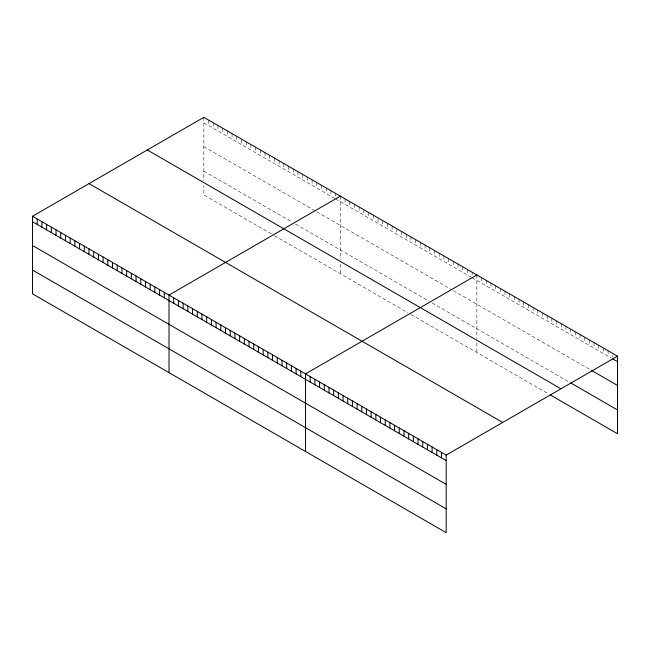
<?xml version="1.0" encoding="UTF-8"?>
<svg xmlns="http://www.w3.org/2000/svg" width="650" height="650" viewBox="0 0 650 650"><rect width="100%" height="100%" fill="white"/><g stroke="black" fill="none" stroke-linecap="round" stroke-linejoin="round"><path stroke-width="0.49" stroke-dasharray="3.25 2.44" d="M203.832 122.817L334.848 198.461M335.636 198.908L471.364 277.274M472.144 277.729L611.252 358.036M203.832 146.607L315.234 210.925M316.802 211.835L451.75 289.746M453.318 290.648L590.931 370.102M203.832 171.121L292.484 222.308M295.62 224.12L428.992 301.121M432.136 302.933L569.839 382.436M271.302 233.87L203.832 194.919L203.832 185.396M274.438 235.682L407.81 312.683M410.954 314.494L548.738 394.046M612.812 355.29L612.812 357.11M608.124 350.756L608.124 356.233M603.436 348.051L603.436 353.527M598.747 345.337L598.747 350.821M594.059 342.631L594.059 348.108M589.371 339.926L589.371 345.402M584.683 337.22L584.683 342.696M579.995 334.514L579.995 339.991M575.307 331.809L575.307 337.285M570.619 329.103L570.619 334.579M565.931 326.389L565.931 331.874M561.242 323.684L561.242 329.168M556.554 320.978L556.554 326.454M551.866 318.273L551.866 323.749M547.178 315.567L547.178 321.043M542.49 312.861L542.49 318.338M537.802 310.156L537.802 315.632M533.114 307.442L533.114 312.926M528.426 304.736L528.426 310.221M523.738 302.031L523.738 307.507M519.049 299.325L519.049 304.801M514.361 296.619L514.361 302.096M509.673 293.914L509.673 299.39M504.985 291.208L504.985 296.684M500.297 288.502L500.297 293.979M495.609 285.789L495.609 291.273M490.921 283.083L490.921 288.559M486.233 280.377L486.233 285.854M481.544 277.672L481.544 283.148M476.856 274.966L476.856 338.268M476.856 343.029L476.856 352.544M472.144 272.244L472.144 274.983M467.439 269.531L467.439 275.007M462.727 266.809L462.727 272.293M458.023 264.095L458.023 269.571M453.318 261.373L453.318 266.858M448.606 258.659L448.606 264.136M443.901 255.938L443.901 261.422M439.197 253.224L439.197 258.7M434.484 250.502L434.484 255.986M429.78 247.788L429.78 253.264M425.076 245.066L425.076 250.551M420.363 242.352L420.363 247.829M415.659 239.631L415.659 245.115M410.954 236.917L410.954 242.393M406.242 234.203L406.242 239.679M401.537 231.481L401.537 236.957M396.825 228.768L396.825 234.244M392.121 226.046L392.121 231.522M387.416 223.332L387.416 228.808M382.704 220.61L382.704 226.086M377.999 218.806L377.999 223.373M373.295 215.174L373.295 220.651M368.582 212.461L368.582 217.937M363.878 209.739L363.878 215.215M359.174 207.025L359.174 212.501M354.461 204.303L354.461 209.779M349.757 201.589L349.757 207.066M345.044 198.868L345.044 204.344M340.34 196.154L340.34 259.456M340.34 264.217L340.34 273.731M335.636 193.432L335.636 196.17M330.923 190.718L330.923 196.194M326.219 187.996L326.219 193.472M321.514 185.282L321.514 190.759M316.802 182.561L316.802 188.037M312.098 179.847L312.098 185.323M307.393 177.125L307.393 182.601M302.681 174.411L302.681 179.888M297.976 171.689L297.976 177.166M293.272 168.976L293.272 174.452M288.559 166.254L288.559 171.73M283.855 163.54L283.855 169.016M279.142 160.818L279.142 166.294M274.438 158.104L274.438 163.581M269.734 155.382L269.734 160.867M265.021 152.669L265.021 158.145M260.317 149.947L260.317 155.431M255.613 147.233L255.613 152.709M250.9 144.511L250.9 149.996M246.196 141.798L246.196 147.274M241.491 139.994L241.491 144.56M236.779 136.362L236.779 141.838M232.074 133.64L232.074 139.124M227.37 130.926L227.37 136.403M222.658 128.204L222.658 133.689M217.953 125.491L217.953 130.967M213.241 122.769L213.241 128.253M208.536 120.055L208.536 125.531M203.832 117.333L203.832 180.643"/><path stroke-width="0.97" d="M32.5 216.255L446.168 455.081L446.168 532.667L32.5 293.832L32.5 216.255L203.832 117.333L617.5 356.168L617.5 433.745L550.298 394.948M340.34 196.154L169.008 295.067L169.008 372.645M476.856 274.966L305.524 373.88L305.524 451.457M446.168 455.081L617.5 356.168M612.812 358.938L617.5 361.644M591.711 370.549L617.5 385.442M570.619 382.882L617.5 409.955M147.29 149.979L560.958 388.806M89.042 183.609L502.71 422.443M32.5 221.731L446.168 460.558M32.5 245.521L446.168 484.356M32.5 270.043L446.168 508.869M441.48 452.376L441.48 457.852M436.792 449.67L436.792 455.146M432.104 446.964L432.104 452.441M427.416 444.259L427.416 449.735M422.727 441.553L422.727 447.029M418.039 438.839L418.039 444.324M413.351 436.134L413.351 441.618M408.663 433.428L408.663 438.904M403.975 430.723L403.975 436.199M399.287 428.017L399.287 433.493M394.599 425.311L394.599 430.788M389.911 422.606L389.911 428.082M385.223 419.9L385.223 425.376M380.534 417.186L380.534 422.671M375.846 414.481L375.846 419.957M371.158 411.775L371.158 417.251M366.47 409.069L366.47 414.546M361.782 406.364L361.782 411.84M357.094 403.658L357.094 409.134M352.406 400.952L352.406 406.429M347.717 398.239L347.717 403.723M343.029 395.533L343.029 401.009M338.341 392.827L338.341 398.304M333.653 390.122L333.653 395.598M328.965 387.416L328.965 392.892M324.277 384.711L324.277 390.187M319.589 382.005L319.589 387.481M314.901 379.291L314.901 384.776M310.213 376.586L310.213 382.07M300.812 371.166L300.812 376.642M296.108 368.444L296.108 373.921M291.403 365.731L291.403 371.207M286.691 363.009L286.691 368.485M281.986 360.295L281.986 365.771M277.282 357.573L277.282 363.049M272.569 354.859L272.569 360.336M267.865 352.137L267.865 357.614M263.161 349.424L263.161 354.9M258.448 346.702L258.448 352.178M253.744 343.988L253.744 349.464M249.031 341.266L249.031 346.751M244.327 338.553L244.327 344.029M239.623 335.831L239.623 341.315M234.91 333.117L234.91 338.593M230.206 330.395L230.206 335.879M225.501 327.681L225.501 333.158M220.789 324.959L220.789 330.444M216.084 322.246L216.084 327.722M211.38 319.524L211.38 325.008M206.668 316.81L206.668 322.286M201.963 314.088L201.963 319.572M197.259 311.374L197.259 316.851M192.546 308.652L192.546 314.137M187.842 305.939L187.842 311.415M183.129 303.217L183.129 308.701M178.425 300.503L178.425 305.979M173.721 297.781L173.721 303.266M164.304 292.354L164.304 297.83M159.599 289.632L159.599 295.108M154.887 286.918L154.887 292.394M150.183 284.196L150.183 289.673M145.478 281.483L145.478 286.959M140.766 278.761L140.766 284.237M136.061 276.047L136.061 281.523M131.357 273.325L131.357 278.801M126.644 270.611L126.644 276.088M121.94 267.889L121.94 273.366M117.228 265.176L117.228 270.652M112.523 262.454L112.523 267.93M107.819 259.74L107.819 265.216M103.106 257.018L103.106 262.494M98.402 254.304L98.402 259.781M93.697 251.582L93.697 257.059M88.985 248.869L88.985 254.345M84.281 246.147L84.281 251.623M79.576 243.433L79.576 248.909M74.864 240.711L74.864 246.188M70.159 237.998L70.159 243.474M65.455 235.276L65.455 240.752M60.743 232.562L60.743 238.038M56.038 229.84L56.038 235.316M51.326 227.126L51.326 232.602M46.621 224.404L46.621 229.881M41.917 221.691L41.917 227.167M37.204 218.969L37.204 224.453"/></g></svg>
